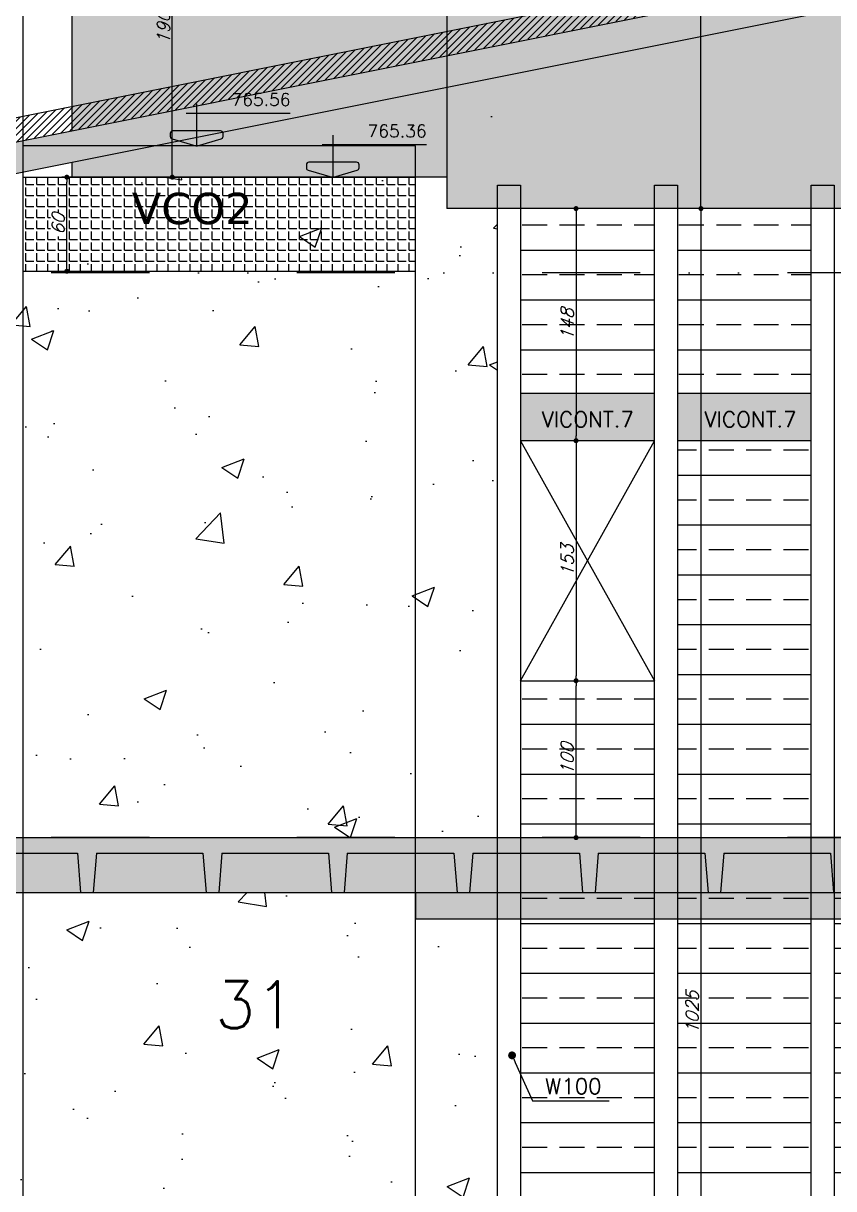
# Model space of a CAD drawing. Header units: millimetres. Extents: x 0 to 8720, y 0 to 4500.
# Drawn here: x 5937 to 6453, y 735 to 1478 of the extents above; entities that cross this region are included whole.
import ezdxf
from ezdxf import colors
from ezdxf.entities.mleader import LeaderData, LeaderLine
from ezdxf.enums import TextEntityAlignment as Align
from ezdxf.math import Vec2, Vec3

# ---------------------------------------------------------------- set-up
doc = ezdxf.new("R2010")
doc.units = ezdxf.units.MM
doc.header["$LTSCALE"] = 50
doc.linetypes.add('DASHED', pattern=[0.75, 0.5, -0.25])
doc.linetypes.add('DIVIDE2', pattern=[0.625, 0.25, -0.125, 0, -0.125, 0, -0.125])
doc.layers.add('A-WALL-IDEN', color=4, linetype='Continuous', lineweight=9)
for name, color, linetype in [('F-AUX-RED', 1, 'Continuous'), ('F-AUX-VARIACAO', 2, 'Continuous'), ('F-CORTE', 4, 'Continuous'), ('F-COTAS', 106, 'Continuous'), ('F-CPC', 1, 'DASHED'), ('F-EIXOS-DET', 1, 'Continuous'), ('F-FUNDAÇÃO-VISTA', 253, 'Continuous'), ('F-MURETA OBRA', 4, 'Continuous'), ('F-NÍVEL-VISTA', 2, 'Continuous'), ('F-PERFIL VISTA', 252, 'Continuous'), ('F-SOLIDO-CORTE', 71, 'Continuous'), ('F-TEXTO', 6, 'Continuous'), ('F-TEXTO-YELLOW', 2, 'Continuous'), ('F-VAZIO VISTA', 1, 'Continuous'), ('F-VIGA VISTA', 2, 'Continuous'), ('F-VISTA', 2, 'Continuous'), ('F-VISTA SÓLIDO', 254, 'Continuous'), ('F-VISTA SÓLIDO 1', 254, 'Continuous'), ('F-VISTA SÓLIDO 3', 252, 'Continuous'), ('F-VÃO', 1, 'Continuous')]:
    doc.layers.add(name, color=color, linetype=linetype)
doc.styles.add('CP-TEXT-INCL', font='simplex.shx', dxfattribs={"oblique": 20})
doc.styles.add('MCP', font='simplex.shx')
doc.styles.get("Standard").update_dxf_attribs({"font": 'txt.shx'})
doc.styles.add('Verdana_3', font='verdana.ttf', dxfattribs={"height": 20})
doc.dimstyles.new('CP-COTAS-50', dxfattribs={"dimscale": 0.64, "dimtxt": 12.5, "dimasz": 5, "dimexe": 5, "dimexo": 5, "dimgap": 2.5, "dimtad": 1, "dimdec": 1, "dimdsep": 46, "dimtxsty": 'CP-TEXT-INCL', "dimblk1": 'DOT', "dimblk2": 'DOT', "dimsah": 1, "dimcen": 9, "dimclrd": 256, "dimclre": 256, "dimclrt": 256, "dimadec": 0, "dimazin": 0, "dimtfac": 1, "dimtdec": 1, "dimtmove": 2, "dimatfit": 3, "dimldrblk": 'DOT', "dimfxl": 5, "dimtolj": 1, "dimarcsym": 0})
pattern_1 = [(45, (-4e-12, 67.9026), (-2.245064, 2.245064), [])]

# ---------------------------------------------------------------- blocks, each defined once
blk = doc.blocks.new('A$Cba39174f')
at = {"layer": 'F-CORTE'}
for points in [[(11039.05, -4045.2), (11119.05, -4045.2)], [(11039.05, -4055.2), (11041.05, -4080.2), (11049.05, -4080.2)], [(11051.05, -4055.2), (11049.05, -4080.2), (11049.05, -4080.2)], [(11051.05, -4055.2), (11119.05, -4055.2)]]:
    blk.add_lwpolyline(points, dxfattribs=at)
blk = doc.blocks.new('_DOT')
at = {"color": 0, "linetype": 'ByBlock'}
blk.add_line((-0.5, 0), (-1, 0), dxfattribs=at)
at = {"color": 0, "linetype": 'ByBlock', "const_width": 0.5}
blk.add_lwpolyline([(-0.25, 0, 1), (0.25, 0, 1)], format="xyb", close=True, dxfattribs=at)
blk = doc.blocks.new('*D145')
at = {"layer": 'F-COTAS', "lineweight": -2, "transparency": 16777216}
blk.add_line((6031.71, 1383.19), (6031.71, 1566.79), dxfattribs=at)
at = {"layer": 'F-COTAS', "lineweight": -2, "transparency": 16777216, "xscale": 3.2, "yscale": 3.2, "zscale": 3.2}
for p, rotation in [((6031.71, 1569.99), 90), ((6031.71, 1379.99), 270)]:
    blk.add_blockref('_DOT', p, dxfattribs=dict(at, rotation=rotation))
at = {"layer": 'F-COTAS', "transparency": 16777216, "insert": (6026.11, 1474.99), "char_height": 8, "attachment_point": 5, "rotation": 90, "style": 'CP-TEXT-INCL'}
blk.add_mtext('\\A1;190', dxfattribs=at)
blk = doc.blocks.new('*D146')
at = {"layer": 'F-COTAS', "lineweight": -2, "transparency": 16777216}
for p, q in [((6371.97, 1569.99), (6371.97, 1569.99)), ((6368.77, 1363.19), (6368.77, 1566.79))]:
    blk.add_line(p, q, dxfattribs=at)
at = {"layer": 'F-COTAS', "lineweight": -2, "transparency": 16777216, "xscale": 3.2, "yscale": 3.2, "zscale": 3.2}
for p, rotation in [((6368.77, 1569.99), 90), ((6368.77, 1359.99), 270)]:
    blk.add_blockref('_DOT', p, dxfattribs=dict(at, rotation=rotation))
at = {"layer": 'F-COTAS', "transparency": 16777216, "insert": (6363.17, 1515.8), "char_height": 8, "attachment_point": 5, "rotation": 90, "style": 'CP-TEXT-INCL'}
blk.add_mtext('\\A1;210', dxfattribs=at)
blk = doc.blocks.new('Nível - Vista')
at = {"layer": 'F-NÍVEL-VISTA'}
blk.add_hatch(color=71, dxfattribs=at).paths.add_polyline_path([(0, 0.238), (-0.38, 0.238, 0.414214), (-0.42, 0.198), (-0.42, 0.148, 0.331206), (-0.391, 0.11), (-0.011, 0.002, 0.072993), (0, 0)])
at = {"layer": 'F-NÍVEL-VISTA', "color": 2}
for p, q in [((0, 0.67), (0, 0)), ((-0.168, 0.521), (1.493, 0.521))]:
    blk.add_line(p, q, dxfattribs=at)
blk.add_lwpolyline([(-0.011, 0.002, 0.146769), (0.011, 0.002), (0.391, 0.11, 0.331206), (0.42, 0.148), (0.42, 0.198, 0.414214), (0.38, 0.238), (-0.38, 0.238, 0.414214), (-0.42, 0.198), (-0.42, 0.148, 0.331206), (-0.391, 0.11), (-0.011, 0.002, 0.146769), (0.011, 0.002)], format="xyb", dxfattribs=at)
at = {"layer": 'F-TEXTO', "color": 3, "style": 'MCP'}
for tag, p in [('NÍVEL', (1.026, 0.636)), ('NÍVEL_DETALHE', (1.02, 0.186))]:
    blk.add_attdef(tag, text='', height=0.2, dxfattribs=at).set_placement(p, align=Align.CENTER)
blk = doc.blocks.new('*D270')
at = {"layer": 'F-MURETA OBRA', "lineweight": -2, "transparency": 16777216}
for p, q in [((6119.52, 1379.99), (5961.28, 1379.99)), ((5964.48, 1323.19), (5964.48, 1376.79))]:
    blk.add_line(p, q, dxfattribs=at)
at = {"layer": 'F-MURETA OBRA', "lineweight": -2, "transparency": 16777216, "xscale": 3.2, "yscale": 3.2, "zscale": 3.2}
for p, rotation in [((5964.48, 1379.99), 90), ((5964.48, 1319.99), 270)]:
    blk.add_blockref('_DOT', p, dxfattribs=dict(at, rotation=rotation))
at = {"layer": 'F-MURETA OBRA', "transparency": 16777216, "insert": (5958.88, 1349.99), "char_height": 8, "attachment_point": 5, "rotation": 90, "style": 'CP-TEXT-INCL', "bg_fill": 3, "box_fill_scale": 1.1, "bg_fill_color": 256, "bg_fill_true_color": 13158600, "bg_fill_transparency": 0}
blk.add_mtext('\\A1;60', dxfattribs=at)
blk = doc.blocks.new('*U291')
at = {"layer": 'F-VÃO'}
for p, q in [((0, 0), (85.3, 153)), ((0, 153), (85.3, 0))]:
    blk.add_line(p, q, dxfattribs=at)
blk.add_lwpolyline([(0, 0), (85.3, 0), (85.3, 153), (0, 153)], close=True, dxfattribs=at)
blk = doc.blocks.new('*D294')
at = {"layer": 'F-COTAS', "lineweight": -2, "transparency": 16777216}
blk.add_line((6289.14, 962.19), (6289.14, 1055.79), dxfattribs=at)
at = {"layer": 'F-COTAS', "lineweight": -2, "transparency": 16777216, "xscale": 3.2, "yscale": 3.2, "zscale": 3.2}
for p, rotation in [((6289.14, 1058.99), 90), ((6289.14, 958.99), 270)]:
    blk.add_blockref('_DOT', p, dxfattribs=dict(at, rotation=rotation))
at = {"layer": 'F-COTAS', "transparency": 16777216, "insert": (6283.54, 1008.99), "char_height": 8, "attachment_point": 5, "rotation": 90, "style": 'CP-TEXT-INCL'}
blk.add_mtext('\\A1;100', dxfattribs=at)
blk = doc.blocks.new('*D295')
at = {"layer": 'F-COTAS', "lineweight": -2, "transparency": 16777216}
for p, q in [((6292.34, 1359.99), (6292.34, 1359.99)), ((6289.14, 1356.79), (6289.14, 1215.19))]:
    blk.add_line(p, q, dxfattribs=at)
at = {"layer": 'F-COTAS', "lineweight": -2, "transparency": 16777216, "xscale": 3.2, "yscale": 3.2, "zscale": 3.2}
for p, rotation in [((6289.14, 1359.99), 90), ((6289.14, 1211.99), 270)]:
    blk.add_blockref('_DOT', p, dxfattribs=dict(at, rotation=rotation))
at = {"layer": 'F-COTAS', "transparency": 16777216, "insert": (6283.54, 1285.99), "char_height": 8, "attachment_point": 5, "rotation": 90, "style": 'CP-TEXT-INCL'}
blk.add_mtext('\\A1;148', dxfattribs=at)
blk = doc.blocks.new('*D298')
at = {"layer": 'F-COTAS', "lineweight": -2, "transparency": 16777216}
for p, q in [((6371.97, 1359.99), (6371.97, 1359.99)), ((6368.77, 1356.79), (6368.77, 338.19))]:
    blk.add_line(p, q, dxfattribs=at)
at = {"layer": 'F-COTAS', "lineweight": -2, "transparency": 16777216, "xscale": 3.2, "yscale": 3.2, "zscale": 3.2}
for p, rotation in [((6368.77, 1359.99), 90), ((6368.77, 334.99), 270)]:
    blk.add_blockref('_DOT', p, dxfattribs=dict(at, rotation=rotation))
at = {"layer": 'F-COTAS', "transparency": 16777216, "insert": (6363.17, 847.49), "char_height": 8, "attachment_point": 5, "rotation": 90, "style": 'CP-TEXT-INCL'}
blk.add_mtext('\\A1;1025', dxfattribs=at)
blk = doc.blocks.new('*D301')
at = {"layer": 'F-COTAS', "lineweight": -2, "transparency": 16777216}
blk.add_line((6289.14, 1208.79), (6289.14, 1062.19), dxfattribs=at)
at = {"layer": 'F-COTAS', "lineweight": -2, "transparency": 16777216, "xscale": 3.2, "yscale": 3.2, "zscale": 3.2}
for p, rotation in [((6289.14, 1211.99), 90), ((6289.14, 1058.99), 270)]:
    blk.add_blockref('_DOT', p, dxfattribs=dict(at, rotation=rotation))
at = {"layer": 'F-COTAS', "transparency": 16777216, "insert": (6283.54, 1135.49), "char_height": 8, "attachment_point": 5, "rotation": 90, "style": 'CP-TEXT-INCL'}
blk.add_mtext('\\A1;153', dxfattribs=at)

msp = doc.modelspace()

# ---------------------------------------------------------------- hatches: boundary and pattern name
at = {"layer": 'F-AUX-VARIACAO'}
h = msp.add_hatch(dxfattribs=at)
h.set_pattern_fill('ANSI31', color=253)
h.set_pattern_definition(pattern_1)
h.paths.add_polyline_path([(5232.28, 1274.73), (5232.28, 1277.79), (5213.28, 1273.99), (5013.28, 1253.99), (5013.28, 1250.99), (5013.43, 1250.99), (5213.28, 1270.97), (5213.28, 1270.99), (5213.47, 1270.99), (5213.73, 1271.02)])
h.paths.add_polyline_path([(5311.28, 1293.61), (5311.28, 1290.55), (6592.23, 1547.02), (6792.08, 1567), (6830.78, 1567), (6830.78, 1562.99), (6830.78, 1562.99), (6832.84, 1562.99), (6845.78, 1562.99), (6955.78, 1562.99), (6955.78, 1569.99), (6791.78, 1569.99), (6591.78, 1549.99)])
h.paths.add_polyline_path([(5281.28, 1284.54), (5281.28, 1287.6), (5262.28, 1283.8), (5262.28, 1280.74)])
h = msp.add_hatch(dxfattribs=at)
h.set_pattern_fill('ANSI31', color=253)
h.set_pattern_definition(pattern_1)
h.paths.add_polyline_path([(5311.28, 1290.55), (5311.28, 1278.31), (6594.01, 1535.14), (6793.28, 1555.06), (6830.78, 1555.06), (6830.78, 1562.99), (6830.78, 1567), (6792.08, 1567), (6592.23, 1547.02)])
h.paths.add_polyline_path([(5281.28, 1267.99), (5281.28, 1284.54), (5262.28, 1280.74), (5262.28, 1267.99)])
at = {"layer": 'F-MURETA OBRA'}
h = msp.add_hatch(dxfattribs=at)
h.set_pattern_fill('ANGLE', color=1, style=0)
h.set_pattern_definition([(0, (2753.1256, -2690.0056), (0, 6.985), [5.08, -1.905]), (90, (2753.1256, -2690.0056), (-6.985, 4e-16), [5.08, -1.905])])
h.paths.add_polyline_path([(5936.71, 1319.99), (6186.71, 1319.99), (6186.71, 1379.99), (5936.71, 1379.99)])
at = {"layer": 'F-PERFIL VISTA', "ltscale": 2}
h = msp.add_hatch(dxfattribs=at)
h.set_pattern_fill('AR-CONC', color=256, scale=0.8)
h.paths.add_polyline_path([(4511.71, 617.99), (4411.78, 617.99), (4383.07, 617.99), (4371.78, 617.99), (4291.78, 617.99), (4282.21, 617.99), (4261.78, 617.99), (4261.78, 555.3), (4261.78, 179.99), (4511.71, 179.99)])
h.paths.add_polyline_path([(4761.71, 617.99), (4511.71, 617.99), (4511.71, 179.99), (4761.71, 179.99)])
h.paths.add_polyline_path([(5186.71, 617.99), (4761.71, 617.99), (4761.71, 179.99), (5186.71, 179.99)])
h.paths.add_polyline_path([(5436.71, 617.99), (5186.71, 617.99), (5186.71, 179.99), (5436.71, 179.99)])
h.paths.add_polyline_path([(5686.71, 617.99), (5436.71, 617.99), (5436.71, 179.99), (5686.71, 179.99)])
h.paths.add_polyline_path([(5936.71, 617.99), (5686.71, 617.99), (5686.71, 179.99), (5936.71, 179.99)])
h.paths.add_polyline_path([(6186.71, 617.99), (5936.71, 617.99), (5936.71, 179.99), (6186.71, 179.99)])
h.paths.add_polyline_path([(6239.09, 617.99), (6186.71, 617.99), (6186.71, 306.99), (6239.09, 306.99)])
h.paths.add_polyline_path([(4511.71, 1226.99), (4365.78, 1226.99), (4286.28, 1226.99), (4261.78, 1226.99), (4261.78, 691.44), (4261.78, 652.99), (4282.21, 652.99), (4291.78, 652.99), (4371.78, 652.99), (4451.28, 652.99), (4511.71, 652.99)])
h.paths.add_polyline_path([(4761.71, 1226.99), (4511.71, 1226.99), (4511.71, 652.99), (4531.28, 652.99), (4611.28, 652.99), (4691.28, 652.99), (4761.71, 652.99)])
h.paths.add_polyline_path([(5186.71, 923.99), (4922.78, 923.99), (4922.78, 907.77), (4922.78, 898.99), (4920, 898.99), (4903.78, 898.99), (4903.78, 950.21), (4903.78, 958.99), (4931.28, 958.99), (5011.28, 958.99), (5091.28, 958.99), (5171.28, 958.99), (5186.71, 958.99), (5186.71, 1226.99), (5013.28, 1226.99), (4945.28, 1226.99), (4761.71, 1226.99), (4761.71, 652.99), (4771.28, 652.99), (4851.28, 652.99), (4931.28, 652.99), (5011.28, 652.99), (5091.28, 652.99), (5171.28, 652.99), (5186.71, 652.99)])
h.paths.add_polyline_path([(5436.71, 923.99), (5186.71, 923.99), (5186.71, 652.99), (5251.28, 652.99), (5331.28, 652.99), (5411.28, 652.99), (5436.71, 652.99)])
h.paths.add_polyline_path([(5686.71, 923.99), (5436.71, 923.99), (5436.71, 652.99), (5491.28, 652.99), (5571.28, 652.99), (5651.28, 652.99), (5686.71, 652.99)])
h.paths.add_polyline_path([(5936.71, 923.99), (5686.71, 923.99), (5686.71, 652.99), (5731.28, 652.99), (5811.28, 652.99), (5891.28, 652.99), (5936.71, 652.99)])
h.paths.add_polyline_path([(6186.71, 923.99), (5936.71, 923.99), (5936.71, 652.99), (5971.28, 652.99), (6051.28, 652.99), (6131.28, 652.99), (6186.71, 652.99)])
h.paths.add_polyline_path([(6239.09, 923.99), (6186.71, 923.99), (6186.71, 652.99), (6211.28, 652.99), (6239.09, 652.99)])
h.paths.add_polyline_path([(6239.09, 1437.21), (6206.78, 1437.21), (6206.78, 1379.99), (6186.71, 1379.99), (6186.71, 958.99), (6211.28, 958.99), (6239.09, 958.99)])
h.paths.add_polyline_path([(6186.71, 1379.99), (5967.78, 1379.99), (5936.71, 1379.99), (5936.71, 958.99), (5971.28, 958.99), (6051.28, 958.99), (6131.28, 958.99), (6186.71, 958.99)])
h.paths.add_polyline_path([(5936.71, 1379.99), (5936.71, 1383.14), (5860.28, 1367.84), (5860.28, 1333.77), (5860.28, 1324.99), (5844.06, 1324.99), (5841.28, 1324.99), (5841.28, 1364.03), (5686.71, 1333.08), (5686.71, 958.99), (5731.28, 958.99), (5811.28, 958.99), (5891.28, 958.99), (5936.71, 958.99)])
h.paths.add_polyline_path([(5686.71, 1333.08), (5436.71, 1283.03), (5436.71, 958.99), (5491.28, 958.99), (5571.28, 958.99), (5651.28, 958.99), (5686.71, 958.99)])
h.paths.add_polyline_path([(5436.71, 1283.03), (5330.28, 1261.72), (5330.28, 1212.99), (5262.28, 1212.99), (5262.28, 1226.99), (5186.71, 1226.99), (5186.71, 958.99), (5251.28, 958.99), (5331.28, 958.99), (5411.28, 958.99), (5436.71, 958.99)])
h.paths.add_polyline_path([(4511.71, 1499.99), (4371.78, 1499.99), (4365.78, 1499.99), (4365.78, 1534.99), (4441.78, 1534.99), (4511.71, 1534.99), (4511.71, 1643.99), (4476.78, 1643.99), (4261.78, 1643.99), (4261.78, 1576.37), (4261.78, 1534.99), (4276.14, 1534.99), (4286.38, 1534.99), (4286.38, 1531.09), (4286.38, 1524.99), (4286.38, 1515.23), (4286.38, 1499.99), (4276.14, 1499.99), (4273.27, 1499.99), (4272.5, 1499.99), (4270.34, 1499.99), (4269.9, 1499.99), (4268.59, 1499.99), (4268.32, 1499.99), (4267.44, 1499.99), (4267.25, 1499.99), (4266.62, 1499.99), (4266.48, 1499.99), (4261.78, 1499.99), (4261.78, 1318.99), (4261.78, 1267.44), (4261.78, 1246.99), (4286.28, 1246.99), (4365.78, 1246.99), (4511.71, 1246.99)])
h.paths.add_polyline_path([(4761.71, 1499.99), (4511.71, 1499.99), (4511.71, 1246.99), (4761.71, 1246.99)])
h.paths.add_polyline_path([(5186.71, 1643.99), (5162.28, 1643.99), (4923.28, 1643.99), (4761.71, 1643.99), (4761.71, 1534.99), (4841.78, 1534.99), (4921.78, 1534.99), (5001.78, 1534.99), (5094.78, 1534.99), (5094.78, 1629.99), (5113.78, 1629.99), (5113.78, 1514.99), (5094.78, 1514.99), (5094.78, 1524.99), (5001.78, 1524.99), (4933.78, 1524.99), (4931.78, 1499.99), (4761.71, 1499.99), (4761.71, 1246.99), (4964.28, 1246.99), (4994.28, 1246.99), (5186.71, 1246.99)])
h.paths.add_polyline_path([(5436.71, 1643.99), (5397.78, 1643.99), (5186.71, 1643.99), (5186.71, 1246.99), (5262.28, 1246.99), (5262.28, 1267.99), (5281.28, 1267.99), (5281.28, 1226.99), (5311.28, 1226.99), (5311.28, 1278.31), (5436.71, 1303.43)])
h.paths.add_polyline_path([(5686.71, 1643.99), (5636.78, 1643.99), (5436.71, 1643.99), (5436.71, 1303.43), (5686.71, 1353.48)])
h.paths.add_polyline_path([(5936.71, 1643.99), (5686.71, 1643.99), (5686.71, 1353.48), (5936.71, 1403.53)])
h.paths.add_polyline_path([(4761.71, 1643.99), (4715.78, 1643.99), (4511.71, 1643.99), (4511.71, 1534.99), (4521.78, 1534.99), (4601.78, 1534.99), (4681.78, 1534.99), (4761.71, 1534.99)])
h = msp.add_hatch(dxfattribs=at)
h.set_pattern_fill('ANSI33', color=253, scale=5, angle=135, style=0)
h.paths.add_polyline_path([(6339.09, 1359.99), (6253.79, 1359.99), (6253.79, 1241.99), (6339.09, 1241.99)])
h = msp.add_hatch(dxfattribs=at)
h.set_pattern_fill('ANSI33', color=253, scale=5, angle=135, style=0)
h.set_pattern_definition([(180, (100, -2e-13), (-4e-15, -31.75), []), (180, (84.125, 15.875), (-4e-15, -31.75), [15.875, -7.9375])])
h.paths.add_polyline_path([(6439.09, 1359.99), (6353.79, 1359.99), (6353.79, 1241.99), (6439.09, 1241.99)])
h = msp.add_hatch(dxfattribs=at)
h.set_pattern_fill('ANSI33', color=253, scale=5, angle=135, style=0)
h.set_pattern_definition([(180, (0, 5000), (-4e-15, -31.75), []), (180, (-15.875, 5015.875), (-4e-15, -31.75), [15.875, -7.9375])])
h.paths.add_polyline_path([(6239.09, 306.99), (6239.09, 179.99)])
h.paths.add_polyline_path([(6339.09, 617.99), (6253.79, 617.99), (6253.79, 334.99), (6339.09, 334.99)])
h.paths.add_polyline_path([(6439.09, 617.99), (6353.79, 617.99), (6353.79, 334.99), (6439.09, 334.99)])
h.paths.add_polyline_path([(6539.09, 617.99), (6453.79, 617.99), (6453.79, 334.99), (6539.09, 334.99)])
h.paths.add_polyline_path([(6661.09, 617.99), (6553.79, 617.99), (6553.79, 334.99), (6661.09, 334.99)])
h.paths.add_polyline_path([(6675.79, 617.99), (6675.79, 334.99)])
h.paths.add_polyline_path([(6675.79, 923.99), (6675.79, 652.99), (6691.28, 652.99), (6771.28, 652.99), (6675.79, 652.99)])
h.paths.add_polyline_path([(6661.09, 923.99), (6553.79, 923.99), (6553.79, 652.99), (6611.28, 652.99), (6661.09, 652.99)])
h.paths.add_polyline_path([(6539.09, 923.99), (6453.79, 923.99), (6453.79, 652.99), (6531.28, 652.99), (6539.09, 652.99)])
h.paths.add_polyline_path([(6439.09, 923.99), (6353.79, 923.99), (6353.79, 652.99), (6371.28, 652.99), (6439.09, 652.99)])
h.paths.add_polyline_path([(6339.09, 923.99), (6253.79, 923.99), (6253.79, 652.99), (6291.28, 652.99), (6339.09, 652.99)])
h.paths.add_polyline_path([(6339.09, 1058.99), (6253.79, 1058.99), (6253.79, 958.99), (6291.28, 958.99), (6339.09, 958.99)])
h.paths.add_polyline_path([(6439.09, 1211.99), (6353.79, 1211.99), (6353.79, 958.99), (6371.28, 958.99), (6439.09, 958.99)])
at = {"layer": 'F-SOLIDO-CORTE'}
h = msp.add_hatch(color=256, dxfattribs=at)
h.dxf.hatch_style = 1
h.paths.add_polyline_path([(5013.28, 1246.99), (5013.28, 1226.99), (5262.28, 1226.99), (5262.28, 1212.99), (5330.28, 1212.99), (5330.28, 1261.72), (5841.28, 1364.03), (5841.28, 1324.99), (5844.06, 1324.99), (5860.28, 1324.99), (5860.28, 1333.77), (5860.28, 1367.84), (6596.97, 1515.33), (6795.27, 1535.16), (6830.78, 1535.16), (6830.78, 1480.08), (6830.78, 1562.99), (6830.78, 1562.99), (6830.78, 1555.06), (6793.28, 1555.06), (6594.01, 1535.14), (5311.28, 1278.31), (5311.28, 1226.99), (5281.28, 1226.99), (5281.28, 1267.99), (5262.28, 1267.99), (5262.28, 1246.99)])
h = msp.add_hatch(color=256, dxfattribs=at)
h.dxf.hatch_style = 1
h.paths.add_polyline_path([(6830.78, 948.99), (6830.78, 958.99), (6691.28, 958.99), (6611.28, 958.99), (6531.28, 958.99), (6451.28, 958.99), (6371.28, 958.99), (6291.28, 958.99), (6211.28, 958.99), (6131.28, 958.99), (6051.28, 958.99), (5971.28, 958.99), (5891.28, 958.99), (5811.28, 958.99), (5731.28, 958.99), (5651.28, 958.99), (5571.28, 958.99), (5491.28, 958.99), (5411.28, 958.99), (5331.28, 958.99), (5251.28, 958.99), (5171.28, 958.99), (5091.28, 958.99), (5011.28, 958.99), (4931.28, 958.99), (4903.78, 958.99), (4903.78, 950.21), (4903.78, 898.99), (4920, 898.99), (4922.78, 898.99), (4922.78, 907.77), (4922.78, 948.99), (4931.28, 948.99), (4933.28, 923.99), (4941.28, 923.99), (4943.28, 948.99), (5011.28, 948.99), (5013.28, 923.99), (5021.28, 923.99), (5023.28, 948.99), (5091.28, 948.99), (5093.28, 923.99), (5101.28, 923.99), (5103.28, 948.99), (5171.28, 948.99), (5173.28, 923.99), (5181.28, 923.99), (5183.28, 948.99), (5251.28, 948.99), (5253.28, 923.99), (5261.28, 923.99), (5263.28, 948.99), (5331.28, 948.99), (5333.28, 923.99), (5341.28, 923.99), (5343.28, 948.99), (5411.28, 948.99), (5413.28, 923.99), (5421.28, 923.99), (5423.28, 948.99), (5491.28, 948.99), (5493.28, 923.99), (5501.28, 923.99), (5503.28, 948.99), (5571.28, 948.99), (5573.28, 923.99), (5581.28, 923.99), (5583.28, 948.99), (5651.28, 948.99), (5653.28, 923.99), (5661.28, 923.99), (5663.28, 948.99), (5731.28, 948.99), (5733.28, 923.99), (5741.28, 923.99), (5743.28, 948.99), (5811.28, 948.99), (5813.28, 923.99), (5821.28, 923.99), (5823.28, 948.99), (5891.28, 948.99), (5893.28, 923.99), (5901.28, 923.99), (5903.28, 948.99), (5971.28, 948.99), (5973.28, 923.99), (5981.28, 923.99), (5983.28, 948.99), (6051.28, 948.99), (6053.28, 923.99), (6061.28, 923.99), (6063.28, 948.99), (6131.28, 948.99), (6133.28, 923.99), (6141.28, 923.99), (6143.28, 948.99), (6211.28, 948.99), (6213.28, 923.99), (6221.28, 923.99), (6223.28, 948.99), (6291.28, 948.99), (6293.28, 923.99), (6301.28, 923.99), (6303.28, 948.99), (6371.28, 948.99), (6373.28, 923.99), (6381.28, 923.99), (6383.28, 948.99), (6451.28, 948.99), (6453.28, 923.99), (6461.28, 923.99), (6463.28, 948.99), (6531.28, 948.99), (6533.28, 923.99), (6541.28, 923.99), (6543.28, 948.99), (6611.28, 948.99), (6613.28, 923.99), (6621.28, 923.99), (6623.28, 948.99), (6691.28, 948.99), (6693.28, 923.99), (6701.28, 923.99), (6703.28, 948.99), (6771.28, 948.99), (6773.28, 923.99), (6781.28, 923.99), (6783.28, 948.99)])
at = {"layer": 'F-VISTA SÓLIDO'}
h = msp.add_hatch(color=256, dxfattribs=at)
h.dxf.hatch_style = 1
h.paths.add_polyline_path([(6206.78, 1569.99), (5967.78, 1569.99), (5967.78, 1409.76), (6206.78, 1457.61)])
h.paths.add_polyline_path([(6206.78, 1437.21), (5967.78, 1389.36), (5967.78, 1379.99), (6206.78, 1379.99)])
h = msp.add_hatch(color=256, dxfattribs=at)
h.dxf.hatch_style = 1
h.paths.add_polyline_path([(6594.01, 1535.14), (6793.28, 1555.06), (6830.78, 1555.06), (6830.78, 1569.99), (6206.78, 1569.99), (6206.78, 1457.61)])
h = msp.add_hatch(color=256, dxfattribs=at)
h.dxf.hatch_style = 1
h.paths.add_polyline_path([(6830.78, 1359.99), (6830.78, 1535.16), (6795.27, 1535.16), (6596.97, 1515.33), (6206.78, 1437.21), (6206.78, 1359.99), (6572.78, 1359.99)])
h = msp.add_hatch(color=256, dxfattribs=at)
h.dxf.hatch_style = 1
h.paths.add_polyline_path([(6339.09, 1241.99), (6253.79, 1241.99), (6253.79, 1211.99), (6339.09, 1211.99)])
h = msp.add_hatch(color=256, dxfattribs=at)
h.dxf.hatch_style = 1
h.paths.add_polyline_path([(6439.09, 1241.99), (6353.79, 1241.99), (6353.79, 1211.99), (6439.09, 1211.99)])
at = {"layer": 'F-VISTA SÓLIDO 1'}
h = msp.add_hatch(color=256, dxfattribs=at)
h.dxf.hatch_style = 1
h.paths.add_polyline_path([(6186.77, 906.99), (6661.09, 906.99), (6661.09, 923.99), (6186.77, 923.99)])
at = {"layer": 'F-VISTA SÓLIDO 3'}
h = msp.add_hatch(color=256, dxfattribs=at)
h.dxf.hatch_style = 1
h.paths.add_polyline_path([(5971.28, 948.99), (5903.28, 948.99), (5901.28, 923.99), (5973.28, 923.99)])
h = msp.add_hatch(color=256, dxfattribs=at)
h.dxf.hatch_style = 1
h.paths.add_polyline_path([(6051.28, 948.99), (5983.28, 948.99), (5981.28, 923.99), (6053.28, 923.99)])
h = msp.add_hatch(color=256, dxfattribs=at)
h.dxf.hatch_style = 1
h.paths.add_polyline_path([(6131.28, 948.99), (6063.28, 948.99), (6061.28, 923.99), (6133.28, 923.99)])
h = msp.add_hatch(color=256, dxfattribs=at)
h.dxf.hatch_style = 1
h.paths.add_polyline_path([(6211.28, 948.99), (6143.28, 948.99), (6141.28, 923.99), (6213.28, 923.99)])
h = msp.add_hatch(color=256, dxfattribs=at)
h.dxf.hatch_style = 1
h.paths.add_polyline_path([(6291.28, 948.99), (6223.28, 948.99), (6221.28, 923.99), (6293.28, 923.99)])
h = msp.add_hatch(color=256, dxfattribs=at)
h.dxf.hatch_style = 1
h.paths.add_polyline_path([(6371.28, 948.99), (6303.28, 948.99), (6301.28, 923.99), (6373.28, 923.99)])
h = msp.add_hatch(color=256, dxfattribs=at)
h.dxf.hatch_style = 1
h.paths.add_polyline_path([(6451.28, 948.99), (6383.28, 948.99), (6381.28, 923.99), (6453.28, 923.99)])

# ---------------------------------------------------------------- linework, layer by layer
at = {"layer": 'F-AUX-VARIACAO', "color": 253}
msp.add_lwpolyline([(6791.78, 1569.99), (6591.78, 1549.99), (5213.28, 1273.99), (5013.28, 1253.99), (4365.78, 1253.99), (4365.78, 1246.99)], dxfattribs=at)
at = {"layer": 'F-CORTE'}
for points in [[(5311.28, 1278.31), (6594.01, 1535.14), (6793.28, 1555.06), (6830.78, 1555.06)], [(6795.27, 1535.16), (6596.97, 1515.33), (5860.28, 1367.84)]]:
    msp.add_lwpolyline(points, dxfattribs=at)
at = {"layer": 'F-CPC'}
for p, q in [((5936.71, 179.99), (5936.71, 1703.99)), ((6186.71, 179.99), (6186.71, 1399.99))]:
    msp.add_line(p, q, dxfattribs=at)
msp.add_lwpolyline([(6186.71, 1399.99), (5936.71, 1399.99)], dxfattribs=at)
at = {"layer": 'F-EIXOS-DET', "color": 1, "linetype": 'DIVIDE2', "ltscale": 5}
for p, q in [((6955.78, 1318.99), (4186.78, 1318.99)), ((6955.78, 958.99), (4186.78, 958.99))]:
    msp.add_line(p, q, dxfattribs=at)
at = {"layer": 'F-FUNDAÇÃO-VISTA'}
for p, q in [((5936.71, 1379.99), (6186.71, 1379.99)), ((5936.71, 179.99), (5936.71, 1379.99)), ((6186.71, 179.99), (6186.71, 1379.99))]:
    msp.add_line(p, q, dxfattribs=at)
for points in [[(6239.09, 179.99), (6239.09, 1374.99), (6253.79, 1374.99), (6253.79, 179.99)], [(6339.09, 179.99), (6339.09, 1374.99), (6353.79, 1374.99), (6353.79, 179.99)], [(6439.09, 179.99), (6439.09, 1374.99), (6453.79, 1374.99), (6453.79, 179.99)]]:
    msp.add_lwpolyline(points, dxfattribs=at)
at = {"layer": 'F-MURETA OBRA'}
for p, q in [((5936.71, 179.99), (5936.71, 1703.99)), ((6186.71, 179.99), (6186.71, 1399.99))]:
    msp.add_line(p, q, dxfattribs=at)
for points in [[(6186.71, 1399.99), (5936.71, 1399.99)], [(5936.71, 1319.99), (6186.71, 1319.99)]]:
    msp.add_lwpolyline(points, dxfattribs=at)
at = {"layer": 'F-VIGA VISTA'}
msp.add_line((6661.09, 906.99), (6186.77, 906.99), dxfattribs=at)
msp.add_lwpolyline([(6186.77, 923.99), (6186.77, 906.99)], dxfattribs=at)
at = {"layer": 'F-VISTA'}
for p, q in [((6339.09, 1241.99), (6253.79, 1241.99)), ((6439.09, 1241.99), (6353.79, 1241.99)), ((6339.09, 1211.99), (6253.79, 1211.99)), ((6439.09, 1211.99), (6353.79, 1211.99))]:
    msp.add_line(p, q, dxfattribs=at)
for points in [[(5967.78, 1409.76), (5967.78, 1569.99), (6206.78, 1569.99), (6206.78, 1359.99)], [(6206.78, 1569.99), (6830.78, 1569.99), (6830.78, 1359.99), (6572.78, 1359.99), (6572.78, 1359.99), (6206.78, 1359.99)], [(6206.78, 1437.21), (6206.78, 1379.99), (5967.78, 1379.99), (5967.78, 1389.36)], [(4922.78, 923.99), (6830.78, 923.99)]]:
    msp.add_lwpolyline(points, dxfattribs=at)

# ---------------------------------------------------------------- block references
at = {"layer": 'F-CORTE'}
for p in [(-5147.77, 5004.19), (-5067.77, 5004.19), (-4987.77, 5004.19), (-4907.77, 5004.19), (-4827.77, 5004.19), (-4747.77, 5004.19), (-4667.77, 5004.19), (-4587.77, 5004.19)]:
    msp.add_blockref('A$Cba39174f', p, dxfattribs=at)
at = {"layer": 'F-CPC', "xscale": 40, "yscale": 40, "zscale": 40}
msp.add_blockref('Nível - Vista', (6047.24, 1399.99), dxfattribs=at).add_auto_attribs({'NÍVEL': '765.56'})
at = {"layer": 'F-VAZIO VISTA'}
msp.add_blockref('*U291', (6253.79, 1058.99), dxfattribs=at)

# ---------------------------------------------------------------- texts
at = {"layer": 'A-WALL-IDEN', "color": 2, "insert": (6005.87, 1370.06), "char_height": 20, "width": 129.0717, "attachment_point": 1, "style": 'Verdana_3'}
msp.add_mtext('VCO2', dxfattribs=at)
at = {"layer": 'F-CPC', "insert": (6058.94, 867.45), "char_height": 30, "attachment_point": 1}
msp.add_mtext_dynamic_manual_height_columns('31', width=540.7942, gutter_width=12.5, heights=[0], dxfattribs=at)
at = {"layer": 'F-TEXTO-YELLOW', "style": 'MCP'}
for s, p in [('VICONT.7', (6267.27, 1220.61)), ('VICONT.7', (6371.04, 1220.61)), ('W100', (6269.46, 795.49))]:
    msp.add_text(s, height=10, dxfattribs=at).set_placement(p)

# ---------------------------------------------------------------- dimensions: what is measured, and where the dimension line sits
at = {"layer": 'F-COTAS'}
for base, p1, p2, angle, picture, middle in [((6031.71, 1569.99), (6031.71, 1379.99), (6031.71, 1569.99), 90, '*D145', (6026.11, 1474.99)), ((6289.14, 1211.99), (6289.14, 1359.99), (6289.14, 1211.99), 270, '*D295', (6283.54, 1285.99)), ((6368.77, 334.99), (6368.77, 1359.99), (6368.77, 334.99), 270, '*D298', (6363.17, 847.49)), ((6289.14, 1058.99), (6289.14, 1211.99), (6289.14, 1058.99), 270, '*D301', (6283.54, 1135.49)), ((6289.14, 1058.99), (6289.14, 958.99), (6289.14, 1058.99), 90, '*D294', (6283.54, 1008.99))]:
    dim = msp.add_linear_dim(base=base, p1=p1, p2=p2, angle=angle, dimstyle='CP-COTAS-50', dxfattribs=at)
    dim.commit()
    dim.dimension.update_dxf_attribs({"geometry": picture, "text_midpoint": middle})
dim = msp.add_linear_dim(base=(6368.77, 1569.99), p1=(6368.77, 1359.99), p2=(6368.77, 1569.99), angle=90, dimstyle='CP-COTAS-50', dxfattribs=at)
dim.commit()
dim.dimension.update_dxf_attribs({"geometry": '*D146', "text_midpoint": (6363.17, 1515.8), "dimtype": 160})

# ---------------------------------------------------------------- leaders
at = {"layer": 'F-AUX-RED'}
ml = msp.add_multileader_mtext('Standard', dxfattribs=at)
ml.set_content('', color=256)
ml.set_leader_properties()
ml.set_arrow_properties(name='DOT')
ml.build(insert=Vec2(0, 0))
ml.multileader.update_dxf_attribs({"text_right_attachment_type": 6, "text_top_attachment_type": 0, "text_bottom_attachment_type": 0, "dogleg_length": 0.36, "arrow_head_size": 5})
ctx = ml.context
ctx.base_point, ctx.char_height, ctx.arrow_head_size, ctx.landing_gap_size, ctx.plane_origin = Vec3(6310.27, 791.24), 0.18, 5, 0.09, Vec3(6248.35, 820.16)
ctx.right_attachment = 6
notes = []
notes.append((ctx, [(0, (1, 1, 0), (6261.4, 791.24), (1, 0), 48.87, [(0, [(6248.35, 820.16)], 256, [])])]))
ctx.mtext.insert, ctx.mtext.flow_direction = Vec3(6310.36, 791.33), 5
for ctx, leaders in notes:
    for number, flags, end, landing, length, lines in leaders:
        leader = LeaderData()
        leader.index, (leader.has_last_leader_line, leader.has_dogleg_vector, leader.attachment_direction) = number, flags
        leader.last_leader_point, leader.dogleg_vector, leader.dogleg_length = Vec3(end), Vec3(landing), length
        for number, points, colour, breaks in lines:
            line = LeaderLine()
            line.index, line.vertices, line.color, line.breaks = number, Vec3.list(points), colors.encode_raw_color(colour), breaks
            leader.lines.append(line)
        ctx.leaders.append(leader)

# ---------------------------------------------------------------- next in the draw order: dimensions: what is measured, and where the dimension line sits
at = {"layer": 'F-MURETA OBRA'}
dim = msp.add_linear_dim(base=(5964.48, 1379.99), p1=(5964.48, 1319.99), p2=(6122.72, 1379.99), angle=90, dimstyle='CP-COTAS-50', override={"dimtfill": 1, "dimarcsym": 2}, dxfattribs=at)
dim.commit()
dim.dimension.update_dxf_attribs({"geometry": '*D270', "text_midpoint": (5958.88, 1349.99)})

# ---------------------------------------------------------------- next in the draw order: linework, layer by layer
msp.add_lwpolyline([(5936.71, 1379.99), (6186.71, 1379.99)], dxfattribs=at)

# ---------------------------------------------------------------- next in the draw order: block references
at = {"layer": 'F-CPC', "xscale": 40, "yscale": 40, "zscale": 40}
msp.add_blockref('Nível - Vista', (6134, 1379.99), dxfattribs=at).add_auto_attribs({'NÍVEL': '765.36'})

doc.saveas('drawing.dxf')
